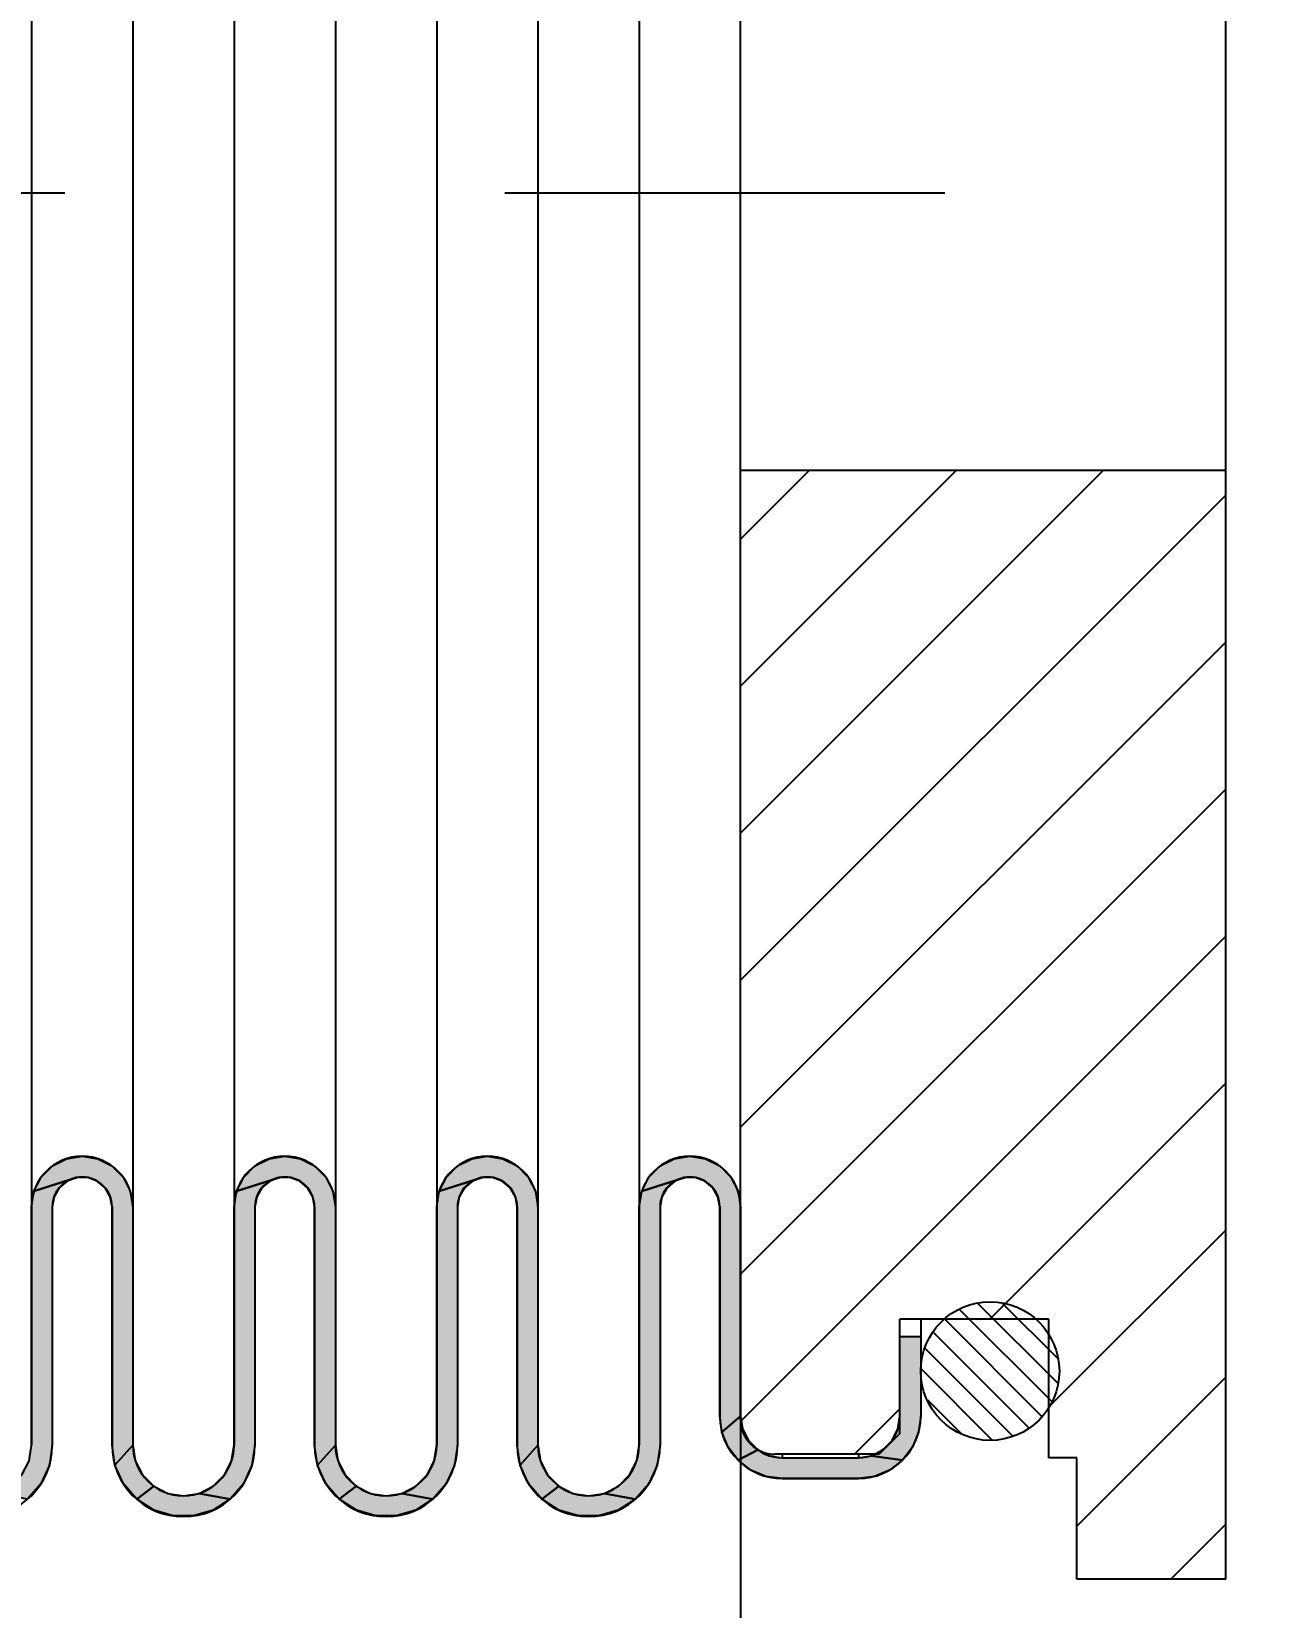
# Model space of a CAD drawing. Header units: millimetres. Extents: x -29 to 3384, y -388 to 1226.
# Drawn here: x 373.06 to 390.97, y 71.63 to 94.37 of the extents above; entities that cross this region are included whole.
import ezdxf

# ---------------------------------------------------------------- set-up
doc = ezdxf.new("R2010")
doc.units = ezdxf.units.MM
doc.linetypes.add('CENTER', pattern=[50.8, 31.75, -6.35, 6.35, -6.35])
doc.layers.add('BEMASSUNGEN', color=7, linetype='Continuous')
doc.layers.add('DEFAULT_1', color=7, linetype='CENTER')
doc.styles.get("Standard").update_dxf_attribs({"font": 'arial.ttf'})
doc.dimstyles.new('DIMSTYLE_1', dxfattribs={"dimtxt": 3.5, "dimasz": 3.5, "dimexe": 0.18, "dimexo": 0.0625, "dimgap": 0.09, "dimtad": 1, "dimdec": 3, "dimlfac": 0.5, "dimdsep": 46, "dimtxsty": 'Standard', "dimcen": 0.09, "dimadec": 0, "dimazin": 0, "dimtp": 0.3, "dimtm": 0.3, "dimtfac": 1, "dimtdec": 3, "dimtofl": 0, "dimtmove": 0, "dimatfit": 3, "dimfxl": 1, "dimtolj": 1, "dimarcsym": 0})
doc.dimstyles.new('DIMSTYLE_2', dxfattribs={"dimtxt": 3.5, "dimasz": 3.5, "dimexe": 0.18, "dimexo": 0.0625, "dimgap": 0.09, "dimtad": 1, "dimdec": 3, "dimlfac": 0.5, "dimdsep": 46, "dimtxsty": 'Standard', "dimcen": 0.09, "dimadec": 0, "dimazin": 0, "dimtp": 0.2, "dimtm": 0.2, "dimtfac": 1, "dimtdec": 3, "dimtofl": 0, "dimtmove": 0, "dimatfit": 3, "dimfxl": 1, "dimtolj": 1, "dimarcsym": 0})
doc.dimstyles.new('DIMSTYLE_3', dxfattribs={"dimtxt": 3.5, "dimasz": 3.5, "dimexe": 0.18, "dimexo": 0.0625, "dimgap": 0.09, "dimtad": 1, "dimlfac": 0.5, "dimdsep": 46, "dimtxsty": 'Standard', "dimcen": 0.09, "dimadec": 0, "dimazin": 0, "dimtol": 1, "dimtp": 0.1, "dimtfac": 0.6, "dimtofl": 0, "dimtmove": 0, "dimatfit": 3, "dimfxl": 1, "dimtolj": 1, "dimarcsym": 0})

# ---------------------------------------------------------------- blocks, each defined once
blk = doc.blocks.new('*U35')
at = {"color": 2, "linetype": 'Continuous', "extrusion": (0, 0, -1)}
for points in [[(-132.38, 180.64), (-133.69, 180.432), (-131.972, 180.432)], [(-132.831, 180.711), (-133.283, 180.64), (-132.38, 180.64)], [(-133.283, 180.64), (-133.69, 180.432), (-132.38, 180.64)], [(-131.649, 180.109), (-132.682, 180.098), (-131.441, 179.701)], [(-131.972, 180.432), (-134.014, 180.109), (-131.649, 180.109)], [(-134.014, 180.109), (-132.682, 180.098), (-131.649, 180.109)], [(-133.69, 180.432), (-134.014, 180.109), (-131.972, 180.432)], [(-134.014, 180.109), (-132.981, 180.098), (-132.682, 180.098)], [(-134.014, 180.109), (-134.221, 179.701), (-132.981, 180.098)], [(-132.981, 180.098), (-134.221, 179.701), (-133.262, 179.996)], [(-133.262, 179.996), (-134.221, 179.701), (-133.491, 179.804)], [(-133.491, 179.804), (-134.221, 179.701), (-133.641, 179.544)], [(-134.221, 179.701), (-134.293, 179.25), (-133.641, 179.544)], [(-133.641, 179.544), (-134.293, 179.25), (-133.693, 179.25)], [(-133.693, 179.25), (-134.293, 172.373), (-133.693, 172.373)], [(-134.293, 179.25), (-134.293, 172.373), (-133.693, 179.25)], [(-134.293, 172.373), (-133.776, 171.792), (-133.693, 172.373)]]:
    blk.add_solid(points, dxfattribs=at)
blk = doc.blocks.new('*U36')
at = {"color": 2, "linetype": 'Continuous', "extrusion": (0, 0, -1)}
for points in [[(-138.226, 180.64), (-139.537, 180.432), (-137.818, 180.432)], [(-138.677, 180.711), (-139.129, 180.64), (-138.226, 180.64)], [(-139.129, 180.64), (-139.537, 180.432), (-138.226, 180.64)], [(-137.495, 180.109), (-138.528, 180.098), (-137.287, 179.701)], [(-137.818, 180.432), (-139.86, 180.109), (-137.495, 180.109)], [(-139.86, 180.109), (-138.528, 180.098), (-137.495, 180.109)], [(-139.537, 180.432), (-139.86, 180.109), (-137.818, 180.432)], [(-139.86, 180.109), (-138.827, 180.098), (-138.528, 180.098)], [(-139.86, 180.109), (-140.067, 179.701), (-138.827, 180.098)], [(-138.827, 180.098), (-140.067, 179.701), (-139.108, 179.996)], [(-139.108, 179.996), (-140.067, 179.701), (-139.337, 179.804)], [(-139.337, 179.804), (-140.067, 179.701), (-139.487, 179.544)], [(-140.067, 179.701), (-140.139, 179.25), (-139.487, 179.544)], [(-139.487, 179.544), (-140.139, 179.25), (-139.539, 179.25)], [(-139.539, 179.25), (-140.139, 172.373), (-139.539, 172.373)], [(-140.139, 179.25), (-140.139, 172.373), (-139.539, 179.25)], [(-140.139, 172.373), (-139.623, 171.792), (-139.539, 172.373)]]:
    blk.add_solid(points, dxfattribs=at)
blk = doc.blocks.new('*U37')
at = {"color": 2, "linetype": 'Continuous', "extrusion": (0, 0, -1)}
for points in [[(-144.072, 180.64), (-145.383, 180.432), (-143.665, 180.432)], [(-144.524, 180.711), (-144.975, 180.64), (-144.072, 180.64)], [(-144.975, 180.64), (-145.383, 180.432), (-144.072, 180.64)], [(-143.341, 180.109), (-144.374, 180.098), (-143.134, 179.701)], [(-143.665, 180.432), (-145.706, 180.109), (-143.341, 180.109)], [(-145.706, 180.109), (-144.374, 180.098), (-143.341, 180.109)], [(-145.383, 180.432), (-145.706, 180.109), (-143.665, 180.432)], [(-145.706, 180.109), (-144.673, 180.098), (-144.374, 180.098)], [(-145.706, 180.109), (-145.914, 179.701), (-144.673, 180.098)], [(-144.673, 180.098), (-145.914, 179.701), (-144.954, 179.996)], [(-144.954, 179.996), (-145.914, 179.701), (-145.184, 179.804)], [(-145.184, 179.804), (-145.914, 179.701), (-145.333, 179.544)], [(-145.914, 179.701), (-145.985, 179.25), (-145.333, 179.544)], [(-145.333, 179.544), (-145.985, 179.25), (-145.385, 179.25)], [(-145.385, 179.25), (-145.985, 172.373), (-145.385, 172.373)], [(-145.985, 179.25), (-145.985, 172.373), (-145.385, 179.25)], [(-145.985, 172.373), (-145.469, 171.792), (-145.385, 172.373)]]:
    blk.add_solid(points, dxfattribs=at)
blk = doc.blocks.new('*U38')
at = {"color": 2, "linetype": 'Continuous', "extrusion": (0, 0, -1)}
for points in [[(-149.918, 180.64), (-151.229, 180.432), (-149.511, 180.432)], [(-150.37, 180.711), (-150.821, 180.64), (-149.918, 180.64)], [(-150.821, 180.64), (-151.229, 180.432), (-149.918, 180.64)], [(-149.187, 180.109), (-150.22, 180.098), (-148.98, 179.701)], [(-149.511, 180.432), (-151.552, 180.109), (-149.187, 180.109)], [(-151.552, 180.109), (-150.22, 180.098), (-149.187, 180.109)], [(-151.229, 180.432), (-151.552, 180.109), (-149.511, 180.432)], [(-151.552, 180.109), (-150.519, 180.098), (-150.22, 180.098)], [(-151.552, 180.109), (-151.76, 179.701), (-150.519, 180.098)], [(-150.519, 180.098), (-151.76, 179.701), (-150.801, 179.996)], [(-150.801, 179.996), (-151.76, 179.701), (-151.03, 179.804)], [(-151.03, 179.804), (-151.76, 179.701), (-151.179, 179.544)], [(-151.76, 179.701), (-151.831, 179.25), (-151.179, 179.544)], [(-151.179, 179.544), (-151.831, 179.25), (-151.231, 179.25)], [(-151.231, 179.25), (-151.831, 173.211), (-151.231, 173.211)], [(-151.831, 179.25), (-151.831, 173.211), (-151.231, 179.25)], [(-151.831, 173.211), (-151.293, 172.745), (-151.231, 173.211)]]:
    blk.add_solid(points, dxfattribs=at)
blk = doc.blocks.new('*U42')
at = {"color": 2, "linetype": 'Continuous', "extrusion": (0, 0, -1)}
for points in [[(-132.682, 180.098), (-132.401, 179.996), (-131.441, 179.701)], [(-131.441, 179.701), (-132.022, 179.544), (-131.37, 179.25)], [(-132.401, 179.996), (-132.171, 179.804), (-131.441, 179.701)], [(-132.171, 179.804), (-132.022, 179.544), (-131.441, 179.701)], [(-132.022, 179.544), (-131.97, 179.25), (-131.37, 179.25)], [(-131.37, 179.25), (-131.97, 172.373), (-131.37, 172.373)], [(-131.97, 179.25), (-131.97, 172.373), (-131.37, 179.25)], [(-131.37, 172.373), (-131.886, 171.792), (-131.298, 171.921)], [(-131.97, 172.373), (-131.886, 171.792), (-131.37, 172.373)], [(-131.298, 171.921), (-131.886, 171.792), (-131.091, 171.514)], [(-131.091, 171.514), (-131.643, 171.258), (-130.767, 171.19)], [(-131.886, 171.792), (-131.643, 171.258), (-131.091, 171.514)], [(-130.767, 171.19), (-131.258, 170.815), (-130.36, 170.983)], [(-131.643, 171.258), (-131.258, 170.815), (-130.767, 171.19)]]:
    blk.add_solid(points, dxfattribs=at)
blk = doc.blocks.new('*U43')
at = {"color": 2, "linetype": 'Continuous', "extrusion": (0, 0, -1)}
for points in [[(-138.528, 180.098), (-138.247, 179.996), (-137.287, 179.701)], [(-137.287, 179.701), (-137.868, 179.544), (-137.216, 179.25)], [(-138.247, 179.996), (-138.018, 179.804), (-137.287, 179.701)], [(-138.018, 179.804), (-137.868, 179.544), (-137.287, 179.701)], [(-137.868, 179.544), (-137.816, 179.25), (-137.216, 179.25)], [(-137.216, 179.25), (-137.816, 172.373), (-137.216, 172.373)], [(-137.816, 179.25), (-137.816, 172.373), (-137.216, 179.25)], [(-137.216, 172.373), (-137.732, 171.792), (-137.144, 171.921)], [(-137.816, 172.373), (-137.732, 171.792), (-137.216, 172.373)], [(-137.144, 171.921), (-137.732, 171.792), (-136.937, 171.514)], [(-136.937, 171.514), (-137.489, 171.258), (-136.613, 171.19)], [(-137.732, 171.792), (-137.489, 171.258), (-136.937, 171.514)], [(-136.613, 171.19), (-137.104, 170.815), (-136.206, 170.983)], [(-137.489, 171.258), (-137.104, 170.815), (-136.613, 171.19)]]:
    blk.add_solid(points, dxfattribs=at)
blk = doc.blocks.new('*U44')
at = {"color": 2, "linetype": 'Continuous', "extrusion": (0, 0, -1)}
for points in [[(-144.374, 180.098), (-144.093, 179.996), (-143.134, 179.701)], [(-143.134, 179.701), (-143.714, 179.544), (-143.062, 179.25)], [(-144.093, 179.996), (-143.864, 179.804), (-143.134, 179.701)], [(-143.864, 179.804), (-143.714, 179.544), (-143.134, 179.701)], [(-143.714, 179.544), (-143.662, 179.25), (-143.062, 179.25)], [(-143.062, 179.25), (-143.662, 172.373), (-143.062, 172.373)], [(-143.662, 179.25), (-143.662, 172.373), (-143.062, 179.25)], [(-143.062, 172.373), (-143.579, 171.792), (-142.991, 171.921)], [(-143.662, 172.373), (-143.579, 171.792), (-143.062, 172.373)], [(-142.991, 171.921), (-143.579, 171.792), (-142.783, 171.514)], [(-142.783, 171.514), (-143.335, 171.258), (-142.46, 171.19)], [(-143.579, 171.792), (-143.335, 171.258), (-142.783, 171.514)], [(-142.46, 171.19), (-142.951, 170.815), (-142.052, 170.983)], [(-143.335, 171.258), (-142.951, 170.815), (-142.46, 171.19)]]:
    blk.add_solid(points, dxfattribs=at)
blk = doc.blocks.new('*U45')
at = {"color": 2, "linetype": 'Continuous', "extrusion": (0, 0, -1)}
for points in [[(-150.22, 180.098), (-149.939, 179.996), (-148.98, 179.701)], [(-148.98, 179.701), (-149.56, 179.544), (-148.908, 179.25)], [(-149.939, 179.996), (-149.71, 179.804), (-148.98, 179.701)], [(-149.71, 179.804), (-149.56, 179.544), (-148.98, 179.701)], [(-149.56, 179.544), (-149.508, 179.25), (-148.908, 179.25)], [(-148.908, 179.25), (-149.508, 172.373), (-148.908, 172.373)], [(-149.508, 179.25), (-149.508, 172.373), (-148.908, 179.25)], [(-148.908, 172.373), (-149.425, 171.792), (-148.837, 171.921)], [(-149.508, 172.373), (-149.425, 171.792), (-148.908, 172.373)], [(-148.837, 171.921), (-149.425, 171.792), (-148.629, 171.514)], [(-148.629, 171.514), (-149.181, 171.258), (-148.306, 171.19)], [(-149.425, 171.792), (-149.181, 171.258), (-148.629, 171.514)], [(-148.306, 171.19), (-148.797, 170.815), (-147.898, 170.983)], [(-149.181, 171.258), (-148.797, 170.815), (-148.306, 171.19)]]:
    blk.add_solid(points, dxfattribs=at)
blk = doc.blocks.new('*U47')
at = {"color": 2, "linetype": 'Continuous', "extrusion": (0, 0, -1)}
for points in [[(-157.031, 173.211), (-156.431, 175.511), (-157.031, 175.511)], [(-156.431, 175.511), (-157.031, 173.211), (-156.431, 173.211)], [(-156.373, 172.84), (-156.97, 172.745), (-156.202, 172.506)], [(-156.431, 173.211), (-156.97, 172.745), (-156.373, 172.84)], [(-157.031, 173.211), (-156.97, 172.745), (-156.431, 173.211)], [(-156.202, 172.506), (-156.79, 172.311), (-155.937, 172.24)], [(-156.97, 172.745), (-156.79, 172.311), (-156.202, 172.506)], [(-155.937, 172.24), (-156.504, 171.939), (-155.602, 172.07)], [(-156.79, 172.311), (-156.504, 171.939), (-155.937, 172.24)]]:
    blk.add_solid(points, dxfattribs=at)
blk = doc.blocks.new('*U49')
at = {"color": 2, "linetype": 'Continuous', "extrusion": (0, 0, -1)}
for points in [[(-151.831, 173.211), (-151.89, 172.84), (-151.293, 172.745)], [(-151.89, 172.84), (-152.061, 172.506), (-151.293, 172.745)], [(-151.293, 172.745), (-152.061, 172.506), (-151.472, 172.311)], [(-152.061, 172.506), (-152.326, 172.24), (-151.472, 172.311)], [(-151.472, 172.311), (-152.326, 172.24), (-151.759, 171.939)]]:
    blk.add_solid(points, dxfattribs=at)
blk = doc.blocks.new('*U51')
at = {"color": 2, "linetype": 'Continuous', "extrusion": (0, 0, -1)}
for points in [[(-152.326, 172.24), (-152.661, 172.07), (-151.759, 171.939)], [(-152.661, 172.07), (-153.031, 172.011), (-151.759, 171.939)], [(-155.231, 172.011), (-156.504, 171.939), (-151.759, 171.939)], [(-151.759, 171.939), (-153.031, 172.011), (-155.231, 172.011)], [(-151.759, 171.939), (-156.131, 171.652), (-152.131, 171.652)], [(-156.504, 171.939), (-156.131, 171.652), (-151.759, 171.939)], [(-155.602, 172.07), (-156.504, 171.939), (-155.231, 172.011)], [(-152.131, 171.652), (-155.697, 171.473), (-152.565, 171.473)], [(-156.131, 171.652), (-155.697, 171.473), (-152.131, 171.652)], [(-152.565, 171.473), (-155.231, 171.411), (-153.031, 171.411)], [(-155.697, 171.473), (-155.231, 171.411), (-152.565, 171.473)]]:
    blk.add_solid(points, dxfattribs=at)
blk = doc.blocks.new('*U55')
at = {"color": 2, "linetype": 'Continuous', "extrusion": (0, 0, -1)}
for points in [[(-134.293, 172.373), (-134.364, 171.921), (-133.776, 171.792)], [(-134.364, 171.921), (-134.572, 171.514), (-133.776, 171.792)], [(-133.776, 171.792), (-134.572, 171.514), (-134.02, 171.258)], [(-134.572, 171.514), (-134.895, 171.19), (-134.02, 171.258)], [(-134.02, 171.258), (-134.895, 171.19), (-134.404, 170.815)]]:
    blk.add_solid(points, dxfattribs=at)
blk = doc.blocks.new('*U56')
at = {"color": 2, "linetype": 'Continuous', "extrusion": (0, 0, -1)}
for points in [[(-140.139, 172.373), (-140.211, 171.921), (-139.623, 171.792)], [(-140.211, 171.921), (-140.418, 171.514), (-139.623, 171.792)], [(-139.623, 171.792), (-140.418, 171.514), (-139.866, 171.258)], [(-140.418, 171.514), (-140.741, 171.19), (-139.866, 171.258)], [(-139.866, 171.258), (-140.741, 171.19), (-140.251, 170.815)]]:
    blk.add_solid(points, dxfattribs=at)
blk = doc.blocks.new('*U57')
at = {"color": 2, "linetype": 'Continuous', "extrusion": (0, 0, -1)}
for points in [[(-145.985, 172.373), (-146.057, 171.921), (-145.469, 171.792)], [(-146.057, 171.921), (-146.264, 171.514), (-145.469, 171.792)], [(-145.469, 171.792), (-146.264, 171.514), (-145.712, 171.258)], [(-146.264, 171.514), (-146.588, 171.19), (-145.712, 171.258)], [(-145.712, 171.258), (-146.588, 171.19), (-146.097, 170.815)]]:
    blk.add_solid(points, dxfattribs=at)
blk = doc.blocks.new('*U61')
at = {"color": 2, "linetype": 'Continuous', "extrusion": (0, 0, -1)}
for points in [[(-134.895, 171.19), (-135.303, 170.983), (-134.404, 170.815)], [(-135.303, 170.983), (-135.754, 170.911), (-134.404, 170.815)], [(-135.754, 170.911), (-137.104, 170.815), (-134.404, 170.815)], [(-134.404, 170.815), (-136.611, 170.498), (-134.898, 170.498)], [(-137.104, 170.815), (-136.611, 170.498), (-134.404, 170.815)], [(-136.206, 170.983), (-137.104, 170.815), (-135.754, 170.911)], [(-134.898, 170.498), (-136.048, 170.332), (-135.461, 170.332)], [(-136.611, 170.498), (-136.048, 170.332), (-134.898, 170.498)]]:
    blk.add_solid(points, dxfattribs=at)
blk = doc.blocks.new('*U62')
at = {"color": 2, "linetype": 'Continuous', "extrusion": (0, 0, -1)}
for points in [[(-140.741, 171.19), (-141.149, 170.983), (-140.251, 170.815)], [(-141.149, 170.983), (-141.601, 170.911), (-140.251, 170.815)], [(-141.601, 170.911), (-142.951, 170.815), (-140.251, 170.815)], [(-140.251, 170.815), (-142.457, 170.498), (-140.744, 170.498)], [(-142.951, 170.815), (-142.457, 170.498), (-140.251, 170.815)], [(-142.052, 170.983), (-142.951, 170.815), (-141.601, 170.911)], [(-140.744, 170.498), (-141.894, 170.332), (-141.307, 170.332)], [(-142.457, 170.498), (-141.894, 170.332), (-140.744, 170.498)]]:
    blk.add_solid(points, dxfattribs=at)
blk = doc.blocks.new('*U63')
at = {"color": 2, "linetype": 'Continuous', "extrusion": (0, 0, -1)}
for points in [[(-146.588, 171.19), (-146.995, 170.983), (-146.097, 170.815)], [(-146.995, 170.983), (-147.447, 170.911), (-146.097, 170.815)], [(-147.447, 170.911), (-148.797, 170.815), (-146.097, 170.815)], [(-146.097, 170.815), (-148.303, 170.498), (-146.59, 170.498)], [(-148.797, 170.815), (-148.303, 170.498), (-146.097, 170.815)], [(-147.898, 170.983), (-148.797, 170.815), (-147.447, 170.911)], [(-146.59, 170.498), (-147.74, 170.332), (-147.153, 170.332)], [(-148.303, 170.498), (-147.74, 170.332), (-146.59, 170.498)]]:
    blk.add_solid(points, dxfattribs=at)
blk = doc.blocks.new('*D64')
at = {"layer": 'BEMASSUNGEN', "color": 0, "linetype": 'Continuous', "lineweight": -2, "transparency": 16777216}
for p, q in [((342.796, 72.492), (342.796, 53.677)), ((404.796, 72.476), (404.796, 53.677)), ((401.296, 53.857), (346.296, 53.857))]:
    blk.add_line(p, q, dxfattribs=at)
at = {"layer": 'BEMASSUNGEN', "color": 0, "linetype": 'Continuous', "transparency": 16777216}
for points in [[(346.296, 54.44), (346.296, 53.273), (342.796, 53.857)], [(401.296, 54.44), (401.296, 53.273), (404.796, 53.857)]]:
    blk.add_solid(points, dxfattribs=at)
at = {"layer": 'Defpoints', "color": 0, "linetype": 'Continuous', "transparency": 16777216}
for p in [(342.796, 72.555), (404.796, 72.538), (342.796, 53.857)]:
    blk.add_point(p, dxfattribs=at)
at = {"layer": 'BEMASSUNGEN', "color": 0, "linetype": 'Continuous', "transparency": 16777216, "insert": (374.457, 55.735), "char_height": 3.5, "attachment_point": 5}
blk.add_mtext('\\A1;31', dxfattribs=at)
blk = doc.blocks.new('*D65')
at = {"layer": 'BEMASSUNGEN', "color": 0, "linetype": 'Continuous', "lineweight": -2, "transparency": 16777216}
for p, q in [((364.296, 81.976), (364.296, 60.906)), ((383.296, 74.276), (383.296, 60.906)), ((379.796, 61.086), (367.796, 61.086))]:
    blk.add_line(p, q, dxfattribs=at)
at = {"layer": 'BEMASSUNGEN', "color": 0, "linetype": 'Continuous', "transparency": 16777216}
for points in [[(367.796, 61.67), (367.796, 60.503), (364.296, 61.086)], [(379.796, 61.67), (379.796, 60.503), (383.296, 61.086)]]:
    blk.add_solid(points, dxfattribs=at)
at = {"layer": 'Defpoints', "color": 0, "linetype": 'Continuous', "transparency": 16777216}
for p in [(364.296, 82.038), (383.296, 74.338), (364.296, 61.086)]:
    blk.add_point(p, dxfattribs=at)
at = {"layer": 'BEMASSUNGEN', "color": 0, "linetype": 'Continuous', "transparency": 16777216, "insert": (373.484, 62.963), "char_height": 3.5, "attachment_point": 5}
blk.add_mtext('\\A1;9.5', dxfattribs=at)
blk = doc.blocks.new('*D74')
at = {"layer": 'BEMASSUNGEN', "color": 0, "linetype": 'Continuous', "lineweight": -2, "transparency": 16777216}
for p, q in [((383.296, 75.157), (383.296, 61.519)), ((404.796, 71.976), (404.796, 61.519)), ((401.296, 61.699), (386.796, 61.699))]:
    blk.add_line(p, q, dxfattribs=at)
at = {"layer": 'BEMASSUNGEN', "color": 0, "linetype": 'Continuous', "transparency": 16777216}
for points in [[(386.796, 62.282), (386.796, 61.116), (383.296, 61.699)], [(401.296, 62.282), (401.296, 61.116), (404.796, 61.699)]]:
    blk.add_solid(points, dxfattribs=at)
at = {"layer": 'Defpoints', "color": 0, "linetype": 'Continuous', "transparency": 16777216}
for p in [(383.296, 75.22), (404.796, 72.038), (383.296, 61.699)]:
    blk.add_point(p, dxfattribs=at)
at = {"layer": 'BEMASSUNGEN', "color": 0, "linetype": 'Continuous', "transparency": 16777216, "insert": (393.608, 64.313), "char_height": 3.5, "attachment_point": 5}
blk.add_mtext('\\A1;10.75{\\H2.1;\\S+0.1^  0;}', dxfattribs=at)

msp = doc.modelspace()

# ---------------------------------------------------------------- linework, layer by layer
at = {"color": 7, "linetype": 'Continuous'}
for p, q in [((390.29575, 72.03848), (390.29575, 112.03848)), ((373.06498, 110.10771), (373.06498, 73.96925)), ((374.52652, 110.10771), (374.52652, 73.96925)), ((375.98806, 110.10771), (375.98806, 73.96925)), ((377.4496, 110.10771), (377.4496, 73.96925)), ((378.91114, 110.10771), (378.91114, 73.96925)), ((380.37267, 110.10771), (380.37267, 73.96925)), ((381.83421, 110.10771), (381.83421, 73.96925)), ((383.29575, 74.33848), (383.29575, 109.73848)), ((383.29575, 88.03848), (390.29575, 88.03848)), ((373.36498, 77.40771), (373.36498, 73.96925)), ((374.22652, 77.40771), (374.22652, 73.96925)), ((376.28806, 77.40771), (376.28806, 73.96925)), ((377.1496, 77.40771), (377.1496, 73.96925)), ((379.21114, 77.40771), (379.21114, 73.96925)), ((380.07267, 77.40771), (380.07267, 73.96925)), ((382.13421, 77.40771), (382.13421, 73.96925)), ((382.99575, 77.40771), (382.99575, 74.38848)), ((387.74575, 75.78848), (385.59575, 75.78848)), ((385.59575, 74.13848), (385.59575, 75.78848)), ((385.89575, 75.78848), (385.89575, 74.38848)), ((387.74575, 73.78848), (387.74575, 75.78848)), ((385.59575, 75.53848), (385.89575, 75.53848)), ((385.59575, 74.13848), (385.29575, 73.83848)), ((385.29575, 73.83848), (383.79575, 73.83848)), ((383.89575, 73.83848), (383.89575, 73.78848)), ((383.89575, 73.78848), (384.99575, 73.78848)), ((384.99575, 73.83848), (384.99575, 73.78848)), ((388.14575, 73.78848), (387.74575, 73.78848)), ((388.14575, 72.03848), (388.14575, 73.78848)), ((383.89575, 73.48848), (384.99575, 73.48848)), ((390.29575, 72.03848), (388.14575, 72.03848))]:
    msp.add_line(p, q, dxfattribs=at)
at = {"color": 2, "linetype": 'Continuous'}
for p, q in [((383.29575, 87.04202), (384.29221, 88.03848)), ((383.29575, 84.9207), (386.41353, 88.03848)), ((383.29575, 82.79938), (388.53486, 88.03848)), ((383.29575, 80.67806), (390.29575, 87.67806)), ((383.29575, 78.55674), (390.29575, 85.55674)), ((383.29575, 76.43542), (390.29575, 83.43542)), ((383.29909, 74.31743), (390.29575, 81.3141)), ((386.89146, 75.78848), (390.29575, 79.19278)), ((373.06498, 77.40771), (373.10075, 77.63353)), ((375.98806, 77.40771), (376.02382, 77.63353)), ((378.91114, 77.40771), (378.9469, 77.63353)), ((381.83421, 77.40771), (381.86998, 77.63353)), ((387.74575, 74.52146), (390.29575, 77.07146)), ((387.87281, 74.86423), (386.7215, 76.01554)), ((387.87204, 75.21855), (387.07582, 76.01478)), ((387.64441, 74.38553), (386.2428, 75.78714)), ((387.78615, 74.59733), (386.4546, 75.92889)), ((387.45696, 74.21942), (386.07669, 75.59969)), ((387.22224, 74.10059), (385.95786, 75.36497)), ((386.92672, 74.04256), (385.89983, 75.06945)), ((388.14575, 72.80014), (390.29575, 74.95014)), ((386.47686, 74.13886), (385.99613, 74.61959)), ((383.29575, 74.38848), (383.32512, 74.20307)), ((384.94146, 73.83848), (385.59575, 74.49278)), ((374.52652, 73.96925), (374.56229, 73.74343)), ((377.4496, 73.96925), (377.48536, 73.74343)), ((380.37267, 73.96925), (380.40844, 73.74343)), ((384.99575, 73.78848), (385.18116, 73.81785)), ((375.25729, 73.23848), (375.48311, 73.27425)), ((378.18037, 73.23848), (378.40619, 73.27425)), ((381.10344, 73.23848), (381.32926, 73.27425)), ((389.50542, 72.03848), (390.29575, 72.82881))]:
    msp.add_line(p, q, dxfattribs=at)
for points in [[(373.79575, 78.13848), (374.02157, 78.10272), (374.22529, 77.99892), (374.38696, 77.83725), (374.49075, 77.63353), (374.52652, 77.40771), (374.52652, 73.96925), (374.26827, 73.67885), (374.22652, 73.96925), (374.22652, 77.40771), (374.20054, 77.55504), (374.12574, 77.68461), (374.01114, 77.78077), (373.87055, 77.83194), (373.72095, 77.83194), (373.10075, 77.63353), (373.20455, 77.83725), (373.36622, 77.99892), (373.56993, 78.10272), (373.79575, 78.13848)], [(374.22652, 77.40771), (374.20054, 77.55504), (374.12574, 77.68461), (374.01114, 77.78077), (373.87055, 77.83194), (373.72095, 77.83194), (373.10075, 77.63353), (373.20455, 77.83725), (373.36622, 77.99892), (373.56993, 78.10272), (373.79575, 78.13848)], [(373.79575, 78.13848), (374.02157, 78.10272), (374.22529, 77.99892), (374.38696, 77.83725), (374.49075, 77.63353), (374.52652, 77.40771)], [(376.71883, 78.13848), (376.94465, 78.10272), (377.14836, 77.99892), (377.31003, 77.83725), (377.41383, 77.63353), (377.4496, 77.40771), (377.4496, 73.96925), (377.19135, 73.67885), (377.1496, 73.96925), (377.1496, 77.40771), (377.12362, 77.55504), (377.04882, 77.68461), (376.93421, 77.78077), (376.79363, 77.83194), (376.64403, 77.83194), (376.02382, 77.63353), (376.12762, 77.83725), (376.28929, 77.99892), (376.49301, 78.10272), (376.71883, 78.13848)], [(377.1496, 77.40771), (377.12362, 77.55504), (377.04882, 77.68461), (376.93421, 77.78077), (376.79363, 77.83194), (376.64403, 77.83194), (376.02382, 77.63353), (376.12762, 77.83725), (376.28929, 77.99892), (376.49301, 78.10272), (376.71883, 78.13848)], [(376.71883, 78.13848), (376.94465, 78.10272), (377.14836, 77.99892), (377.31003, 77.83725), (377.41383, 77.63353), (377.4496, 77.40771)], [(379.6419, 78.13848), (379.86772, 78.10272), (380.07144, 77.99892), (380.23311, 77.83725), (380.33691, 77.63353), (380.37267, 77.40771), (380.37267, 73.96925), (380.11443, 73.67885), (380.07267, 73.96925), (380.07267, 77.40771), (380.0467, 77.55504), (379.97189, 77.68461), (379.85729, 77.78077), (379.71671, 77.83194), (379.5671, 77.83194), (378.9469, 77.63353), (379.0507, 77.83725), (379.21237, 77.99892), (379.41608, 78.10272), (379.6419, 78.13848)], [(380.07267, 77.40771), (380.0467, 77.55504), (379.97189, 77.68461), (379.85729, 77.78077), (379.71671, 77.83194), (379.5671, 77.83194), (378.9469, 77.63353), (379.0507, 77.83725), (379.21237, 77.99892), (379.41608, 78.10272), (379.6419, 78.13848)], [(379.6419, 78.13848), (379.86772, 78.10272), (380.07144, 77.99892), (380.23311, 77.83725), (380.33691, 77.63353), (380.37267, 77.40771)], [(382.56498, 78.13848), (382.7908, 78.10272), (382.99452, 77.99892), (383.15619, 77.83725), (383.25998, 77.63353), (383.29575, 77.40771), (383.29575, 74.38848), (383.02642, 74.15554), (382.99575, 74.38848), (382.99575, 77.40771), (382.96977, 77.55504), (382.89497, 77.68461), (382.78037, 77.78077), (382.63978, 77.83194), (382.49018, 77.83194), (381.86998, 77.63353), (381.97378, 77.83725), (382.13545, 77.99892), (382.33916, 78.10272), (382.56498, 78.13848)], [(382.99575, 77.40771), (382.96977, 77.55504), (382.89497, 77.68461), (382.78037, 77.78077), (382.63978, 77.83194), (382.49018, 77.83194), (381.86998, 77.63353), (381.97378, 77.83725), (382.13545, 77.99892), (382.33916, 78.10272), (382.56498, 78.13848)], [(382.56498, 78.13848), (382.7908, 78.10272), (382.99452, 77.99892), (383.15619, 77.83725), (383.25998, 77.63353), (383.29575, 77.40771)], [(373.46576, 77.68461), (373.39096, 77.55504), (373.36498, 77.40771), (373.36498, 73.96925), (373.32323, 73.67885), (373.20135, 73.41198), (373.00922, 73.19025), (372.56003, 73.27425), (372.76375, 73.37805), (372.92542, 73.53972), (373.02922, 73.74343), (373.06498, 73.96925), (373.06498, 77.40771), (373.10075, 77.63353), (373.72095, 77.83194), (373.58037, 77.78077), (373.46576, 77.68461)], [(373.72095, 77.83194), (373.58037, 77.78077), (373.46576, 77.68461)], [(376.38884, 77.68461), (376.31404, 77.55504), (376.28806, 77.40771), (376.28806, 73.96925), (376.24631, 73.67885), (376.12443, 73.41198), (375.9323, 73.19025), (375.48311, 73.27425), (375.68682, 73.37805), (375.84849, 73.53972), (375.95229, 73.74343), (375.98806, 73.96925), (375.98806, 77.40771), (376.02382, 77.63353), (376.64403, 77.83194), (376.50344, 77.78077), (376.38884, 77.68461)], [(376.64403, 77.83194), (376.50344, 77.78077), (376.38884, 77.68461)], [(379.31192, 77.68461), (379.23711, 77.55504), (379.21114, 77.40771), (379.21114, 73.96925), (379.16938, 73.67885), (379.0475, 73.41198), (378.85538, 73.19025), (378.40619, 73.27425), (378.6099, 73.37805), (378.77157, 73.53972), (378.87537, 73.74343), (378.91114, 73.96925), (378.91114, 77.40771), (378.9469, 77.63353), (379.5671, 77.83194), (379.42652, 77.78077), (379.31192, 77.68461)], [(379.5671, 77.83194), (379.42652, 77.78077), (379.31192, 77.68461)], [(382.23499, 77.68461), (382.16019, 77.55504), (382.13421, 77.40771), (382.13421, 73.96925), (382.09246, 73.67885), (381.97058, 73.41198), (381.77845, 73.19025), (381.32926, 73.27425), (381.53298, 73.37805), (381.69465, 73.53972), (381.79845, 73.74343), (381.83421, 73.96925), (381.83421, 77.40771), (381.86998, 77.63353), (382.49018, 77.83194), (382.3496, 77.78077), (382.23499, 77.68461)], [(382.49018, 77.83194), (382.3496, 77.78077), (382.23499, 77.68461)], [(373.46576, 77.68461), (373.39096, 77.55504), (373.36498, 77.40771)], [(376.38884, 77.68461), (376.31404, 77.55504), (376.28806, 77.40771)], [(379.31192, 77.68461), (379.23711, 77.55504), (379.21114, 77.40771)], [(382.23499, 77.68461), (382.16019, 77.55504), (382.13421, 77.40771)], [(385.59575, 74.38848), (385.59575, 75.53848), (385.89575, 75.53848), (385.89575, 74.38848), (385.86508, 74.15554), (385.77517, 73.93848), (385.63215, 73.75209), (385.18116, 73.81785), (385.34842, 73.90307), (385.48116, 74.03581), (385.56638, 74.20307), (385.59575, 74.38848)], [(383.29575, 74.38848), (383.02642, 74.15554), (382.99575, 74.38848)], [(383.32512, 74.20307), (383.41034, 74.03581), (383.54308, 73.90307), (383.25935, 73.75209), (383.11633, 73.93848), (383.02642, 74.15554), (383.29575, 74.38848), (383.32512, 74.20307)], [(385.89575, 74.38848), (385.86508, 74.15554), (385.77517, 73.93848), (385.63215, 73.75209), (385.18116, 73.81785), (385.34842, 73.90307), (385.48116, 74.03581), (385.56638, 74.20307), (385.59575, 74.38848)], [(383.32512, 74.20307), (383.41034, 74.03581), (383.54308, 73.90307), (383.25935, 73.75209), (383.11633, 73.93848), (383.02642, 74.15554)], [(373.36498, 73.96925), (373.32323, 73.67885), (373.20135, 73.41198), (373.00922, 73.19025), (372.56003, 73.27425), (372.76375, 73.37805), (372.92542, 73.53972), (373.02922, 73.74343), (373.06498, 73.96925)], [(374.52652, 73.96925), (374.26827, 73.67885), (374.22652, 73.96925)], [(374.56229, 73.74343), (374.66608, 73.53972), (374.82775, 73.37805), (374.58228, 73.19025), (374.39015, 73.41198), (374.26827, 73.67885), (374.52652, 73.96925), (374.56229, 73.74343)], [(376.28806, 73.96925), (376.24631, 73.67885), (376.12443, 73.41198), (375.9323, 73.19025), (375.48311, 73.27425), (375.68682, 73.37805), (375.84849, 73.53972), (375.95229, 73.74343), (375.98806, 73.96925)], [(377.4496, 73.96925), (377.19135, 73.67885), (377.1496, 73.96925)], [(377.48536, 73.74343), (377.58916, 73.53972), (377.75083, 73.37805), (377.50536, 73.19025), (377.31323, 73.41198), (377.19135, 73.67885), (377.4496, 73.96925), (377.48536, 73.74343)], [(379.21114, 73.96925), (379.16938, 73.67885), (379.0475, 73.41198), (378.85538, 73.19025), (378.40619, 73.27425), (378.6099, 73.37805), (378.77157, 73.53972), (378.87537, 73.74343), (378.91114, 73.96925)], [(380.37267, 73.96925), (380.11443, 73.67885), (380.07267, 73.96925)], [(380.40844, 73.74343), (380.51224, 73.53972), (380.67391, 73.37805), (380.42843, 73.19025), (380.2363, 73.41198), (380.11443, 73.67885), (380.37267, 73.96925), (380.40844, 73.74343)], [(382.13421, 73.96925), (382.09246, 73.67885), (381.97058, 73.41198), (381.77845, 73.19025), (381.32926, 73.27425), (381.53298, 73.37805), (381.69465, 73.53972), (381.79845, 73.74343), (381.83421, 73.96925)], [(384.99575, 73.78848), (385.18116, 73.81785), (385.63215, 73.75209), (385.44575, 73.60906), (385.22869, 73.51915), (384.99575, 73.48848), (383.89575, 73.48848), (383.66281, 73.51915), (383.44575, 73.60906), (383.25935, 73.75209), (383.54308, 73.90307), (383.71034, 73.81785), (383.89575, 73.78848), (384.99575, 73.78848)], [(383.54308, 73.90307), (383.71034, 73.81785), (383.89575, 73.78848)], [(374.56229, 73.74343), (374.66608, 73.53972), (374.82775, 73.37805), (374.58228, 73.19025), (374.39015, 73.41198), (374.26827, 73.67885)], [(377.48536, 73.74343), (377.58916, 73.53972), (377.75083, 73.37805), (377.50536, 73.19025), (377.31323, 73.41198), (377.19135, 73.67885)], [(380.40844, 73.74343), (380.51224, 73.53972), (380.67391, 73.37805), (380.42843, 73.19025), (380.2363, 73.41198), (380.11443, 73.67885)], [(383.89575, 73.48848), (383.66281, 73.51915), (383.44575, 73.60906), (383.25935, 73.75209)], [(385.63215, 73.75209), (385.44575, 73.60906), (385.22869, 73.51915), (384.99575, 73.48848)], [(375.25729, 73.23848), (375.48311, 73.27425), (375.9323, 73.19025), (375.68549, 73.03163), (375.40398, 72.94897), (375.1106, 72.94897), (374.82909, 73.03163), (374.58228, 73.19025), (374.82775, 73.37805), (375.03147, 73.27425), (375.25729, 73.23848)], [(374.82775, 73.37805), (375.03147, 73.27425), (375.25729, 73.23848)], [(378.18037, 73.23848), (378.40619, 73.27425), (378.85538, 73.19025), (378.60856, 73.03163), (378.32706, 72.94897), (378.03367, 72.94897), (377.75217, 73.03163), (377.50536, 73.19025), (377.75083, 73.37805), (377.95455, 73.27425), (378.18037, 73.23848)], [(377.75083, 73.37805), (377.95455, 73.27425), (378.18037, 73.23848)], [(381.10344, 73.23848), (381.32926, 73.27425), (381.77845, 73.19025), (381.53164, 73.03163), (381.25014, 72.94897), (380.95675, 72.94897), (380.67525, 73.03163), (380.42843, 73.19025), (380.67391, 73.37805), (380.87762, 73.27425), (381.10344, 73.23848)], [(380.67391, 73.37805), (380.87762, 73.27425), (381.10344, 73.23848)], [(375.9323, 73.19025), (375.68549, 73.03163), (375.40398, 72.94897), (375.1106, 72.94897), (374.82909, 73.03163), (374.58228, 73.19025)], [(378.85538, 73.19025), (378.60856, 73.03163), (378.32706, 72.94897), (378.03367, 72.94897), (377.75217, 73.03163), (377.50536, 73.19025)], [(381.77845, 73.19025), (381.53164, 73.03163), (381.25014, 72.94897), (380.95675, 72.94897), (380.67525, 73.03163), (380.42843, 73.19025)]]:
    msp.add_lwpolyline(points, dxfattribs=at)
at = {"color": 7, "linetype": 'Continuous'}
msp.add_circle((386.89575, 75.03848), 1, dxfattribs=at)
for centre, radius, start, end in [((373.79575, 77.40771), 0.73077, 0, 180), ((376.71883, 77.40771), 0.73077, 0, 180), ((379.6419, 77.40771), 0.73077, 0, 180), ((382.56498, 77.40771), 0.73077, 0, 180), ((373.79575, 77.40771), 0.43077, 0, 180), ((376.71883, 77.40771), 0.43077, 0, 180), ((379.6419, 77.40771), 0.43077, 0, 180), ((382.56498, 77.40771), 0.43077, 0, 180), ((383.89575, 74.38848), 0.9, 180, 270), ((383.89575, 74.38848), 0.6, 180, 270), ((384.99575, 74.38848), 0.6, 270, 0), ((384.99575, 74.38848), 0.9, 270, 0), ((383.79575, 74.33848), 0.5, 180, 270), ((372.33421, 73.96925), 1.03077, 180, 0), ((375.25729, 73.96925), 1.03077, 180, 0), ((375.25729, 73.96925), 0.73077, 180, 0), ((378.18037, 73.96925), 1.03077, 180, 0), ((378.18037, 73.96925), 0.73077, 180, 0), ((381.10344, 73.96925), 1.03077, 180, 0), ((381.10344, 73.96925), 0.73077, 180, 0)]:
    msp.add_arc(centre, radius, start, end, dxfattribs=at)
at = {"layer": 'DEFAULT_1', "color": 2, "linetype": 'CENTER'}
msp.add_line((341.79575, 92.03848), (405.79575, 92.03848), dxfattribs=at)

# ---------------------------------------------------------------- block references
at = {"color": 2, "linetype": 'Continuous', "xscale": 0.5, "yscale": 0.5, "zscale": 0.5}
for name in ['*U35', '*U36', '*U37', '*U38', '*U42', '*U43', '*U44', '*U45', '*U47', '*U49', '*U55', '*U56', '*U57', '*U51', '*U61', '*U62', '*U63']:
    msp.add_blockref(name, (307.38009, -12.21717), dxfattribs=at)

# ---------------------------------------------------------------- dimensions: what is measured, and where the dimension line sits
at = {"layer": 'BEMASSUNGEN', "color": 2, "linetype": 'Continuous'}
for base, p1, p2, dimstyle, picture, middle in [((364.29575, 61.08644), (383.29575, 74.33848), (364.29575, 82.03848), 'DIMSTYLE_2', '*D65', (373.48426, 61.08644)), ((383.29575, 61.69894), (404.79575, 72.03848), (383.29575, 75.2195), 'DIMSTYLE_3', '*D74', (393.6076, 61.69894)), ((342.79575, 53.85661), (404.79575, 72.53848), (342.79575, 72.5549), 'DIMSTYLE_1', '*D64', (374.45652, 53.85661))]:
    dim = msp.add_linear_dim(base=base, p1=p1, p2=p2, angle=180, dimstyle=dimstyle, dxfattribs=at)
    dim.commit()
    dim.dimension.update_dxf_attribs({"geometry": picture, "text_midpoint": middle, "dimtype": 160})

doc.saveas('drawing.dxf')
